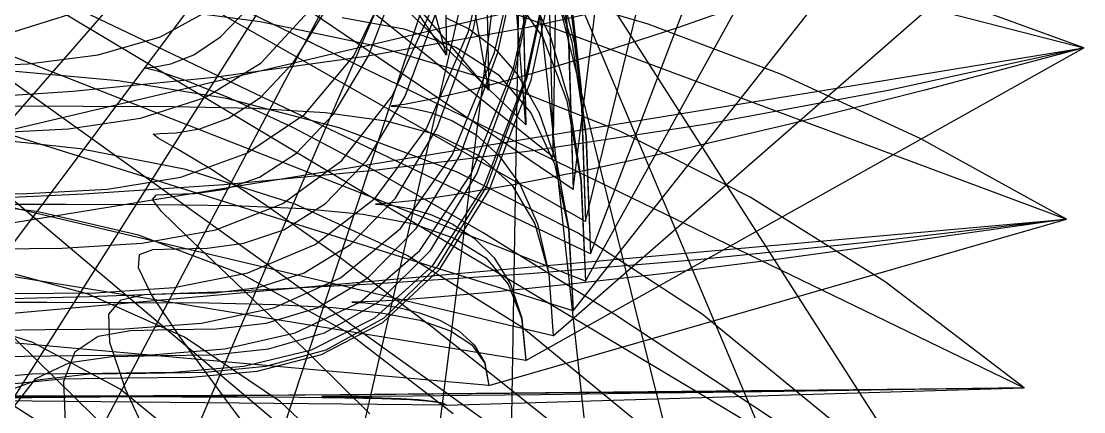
# Model space of a CAD drawing. Header units: metres. Extents: x -499 to 499, y -500 to 498.
# Drawn here: x 70.4 to 499, y -163.6 to -6.3 of the extents above; entities that cross this region are included whole.
import ezdxf

# ---------------------------------------------------------------- set-up
doc = ezdxf.new("R2010")
doc.units = ezdxf.units.M

msp = doc.modelspace()

# ---------------------------------------------------------------- linework, layer by layer
for p, q in [((242, -20, -665.11), (-103, 489, -301.11)), ((242, -20, -665.11), (103, 489, -301.11)), ((259, -34, -665.11), (-171, 469, -315.11)), ((259, -34, -665.11), (171, 469, -315.11)), ((274, -48, -665.11), (-234, 441, -329.11)), ((274, -48, -665.11), (234, 441, -329.11)), ((285, -61, -665.11), (-293, 404, -342.11)), ((285, -61, -665.11), (293, 404, -342.11)), ((293, -74, -665.11), (-347, 359, -355.11)), ((293, -74, -665.11), (347, 359, -355.11)), ((298, -87, -665.11), (-394, 307, -368.11)), ((298, -87, -665.11), (394, 307, -368.11)), ((300, -100, -665.11), (-433, 250, -381.11)), ((300, -100, -665.11), (433, 249, -381.11)), ((293, 198, -665.11), (-137, -480, -83.11)), ((298, 199, -665.11), (-69, -495, -82.11)), ((300, 200, -665.11), (0, -500, -81.11)), ((298, 199, -665.11), (69, -495, -82.11)), ((293, 198, -665.11), (137, -480, -83.11)), ((285, 195, -665.11), (-203, -456, -86.11)), ((285, 195, -665.11), (203, -456, -86.11)), ((274, 192, -665.11), (-264, -424, -89.11)), ((274, 192, -665.11), (264, -424, -89.11)), ((298, -111, -665.11), (-463, 187, -392.11)), ((-259, 187, -665.11), (321, -383, -94.11)), ((259, 187, -665.11), (321, -383, -94.11)), ((298, -111, -665.11), (463, 187, -392.11)), ((-242, 182, -665.11), (371, -334, -99.11)), ((242, 182, -665.11), (371, -334, -99.11)), ((-222, 176, -665.11), (414, -279, -105.11)), ((222, 176, -665.11), (414, -279, -105.11)), ((-200, 169, -665.11), (449, -219, -112.11)), ((200, 169, -665.11), (449, -219, -112.11)), ((-176, 161, -665.11), (475, -154, -120.11)), ((-150, 153, -665.11), (492, -86, -128.11)), ((-122, 143, -665.11), (499, -17, -138.11)), ((293, -123, -665.11), (-485, 120, -404.11)), ((-293, -123, -665.11), (485, 120, -404.11)), ((293, -123, -665.11), (485, 120, -404.11)), ((285, -133, -665.11), (-497, 52, -414.11)), ((-285, -133, -665.11), (497, 52, -414.11)), ((285, -133, -665.11), (497, 52, -414.11)), ((240.7, 48.97, -665.06), (242, -20, -665.11)), ((240.73, 48.97, -665.06), (242, -20, -665.11)), ((250.78, -10.36, -663.16), (263.39, 41.7, -664.53)), ((252.57, -10.36, -663.16), (263.92, 41.7, -664.53)), ((261.32, -18.85, -663.15), (274.14, 36.16, -664.53)), ((262.69, -18.85, -663.15), (274.55, 36.16, -664.53)), ((257.56, 34.16, -665.06), (259, -34, -665.11)), ((257.6, 34.16, -665.06), (259, -34, -665.11)), ((269.06, -24.72, -663.14), (281.99, 32.57, -664.53)), ((269.98, -24.72, -663.14), (282.26, 32.57, -664.53)), ((285.93, 31.65, -664.8), (291.22, -15.33, -665.07)), ((286.63, 31.65, -664.8), (291.31, -15.33, -665.07)), ((273.98, -28.98, -663.14), (286.91, 29.66, -664.52)), ((274.45, -28.98, -663.14), (287.05, 29.66, -664.52)), ((276.04, -29.95, -663.14), (288.9, 29.2, -664.52)), ((272.42, 18.26, -665.07), (274, -48, -665.11)), ((272.48, 18.26, -665.07), (274, -48, -665.11)), ((283.13, 14.98, -664.15), (292.49, -14.6, -664.82)), ((286.11, 14.65, -664.15), (293.38, -14.84, -664.82)), ((204.55, -20.27, -660.58), (220.48, 12.49, -663.2)), ((210.49, -20.27, -660.58), (222.99, 12.49, -663.2)), ((290.67, 9.14, -664.81), (296.16, -33.61, -665.07)), ((291.45, 9.14, -664.81), (296.26, -33.61, -665.07)), ((267.72, 5.82, -662.92), (280.97, -13.11, -664.19)), ((323.27, -7.49, -335.32), (272.02, 7.69, -390.16)), ((344.61, 6.86, -482.13), (274.9, -8.77, -510.96)), ((275.13, 5.82, -662.92), (284.1, -13.11, -664.19)), ((380.01, 6.86, -482.13), (335.54, -8.77, -510.96)), ((499, -17, -138.11), (439.4, 4.68, -213.27)), ((283.31, 2.01, -665.07), (285, -61, -665.11)), ((283.38, 2.01, -665.07), (285, -61, -665.11)), ((166.8, -6.58, -478.17), (123, -0.75, -515.44)), ((126.53, -12.58, -650.18), (148.23, -0.75, -656.47)), ((150.78, -12.58, -650.18), (162.27, -0.75, -656.47)), ((167.2, -23.06, -656.36), (186.29, -2.36, -660.63)), ((180.14, -23.06, -656.36), (192.91, -2.36, -660.63)), ((220.09, -36.44, -660.54), (236.56, -0.24, -663.18)), ((225.22, -36.44, -660.54), (238.73, -0.24, -663.18)), ((212.97, -16.19, -435.19), (166.8, -6.58, -478.17)), ((199.92, -4.78, -653.92), (224.74, -9.28, -658.06)), ((241.51, -4.78, -653.92), (250.93, -9.28, -658.06)), ((377.07, -27.68, -273.63), (323.27, -7.49, -335.32)), ((101.47, -19.76, -641.4), (126.53, -12.58, -650.18)), ((139.97, -19.76, -641.4), (150.78, -12.58, -650.18)), ((274.9, -8.77, -510.96), (209.46, -20.52, -536.6)), ((224.74, -9.28, -658.06), (245.69, -16.69, -661.03)), ((233.89, -49.47, -660.5), (250.78, -10.36, -663.16)), ((238.11, -49.47, -660.5), (252.57, -10.36, -663.16)), ((250.93, -9.28, -658.06), (260.84, -16.69, -661.03)), ((335.54, -8.77, -510.96), (299.46, -20.52, -536.6)), ((274, -143, -665.11), (-499, -17, -424.11)), ((-274, -143, -665.11), (499, -17, -424.11)), ((261.38, -30.52, -386.07), (212.97, -16.19, -435.19)), ((245.69, -16.69, -661.03), (262.78, -27.74, -663.02)), ((260.84, -16.69, -661.03), (270.54, -27.74, -663.02)), ((274, -143, -665.11), (499, -17, -424.11)), ((280.97, -13.11, -664.19), (290.44, -38.29, -664.83)), ((284.1, -13.11, -664.19), (291.36, -38.29, -664.83)), ((291.22, -15.33, -665.07), (293, -74, -665.11)), ((291.31, -15.33, -665.07), (293, -74, -665.11)), ((292.49, -14.6, -664.82), (298.12, -52.57, -665.07)), ((293.38, -14.84, -664.82), (298.24, -52.71, -665.07)), ((499, -17, -424.11), (420.83, -34.07, -458.48)), ((499, -17, -424.11), (434.83, -34.07, -458.48)), ((73.22, -23.45, -629.72), (101.47, -19.76, -641.4)), ((130.69, -23.45, -629.72), (139.97, -19.76, -641.4)), ((209.46, -20.52, -536.6), (148.27, -28.94, -559.22)), ((184.75, -43.75, -656.26), (204.55, -20.27, -660.58)), ((196.34, -43.75, -656.26), (210.49, -20.27, -660.58)), ((244.23, -60.19, -660.48), (261.32, -18.85, -663.15)), ((247.48, -60.19, -660.48), (262.69, -18.85, -663.15)), ((299.46, -20.52, -536.6), (271.08, -28.94, -559.22)), ((41.96, -24.81, -614.72), (73.22, -23.45, -629.72)), ((120.13, -25, -595.98), (123.79, -24.81, -614.72)), ((120.55, -25.19, -573.1), (120.13, -25, -595.98)), ((125.91, -26.55, -545.66), (120.55, -25.19, -573.1)), ((123.79, -24.81, -614.72), (130.69, -23.45, -629.72)), ((144.54, -36.94, -649.99), (167.2, -23.06, -656.36)), ((166.89, -36.94, -649.99), (180.14, -23.06, -656.36)), ((251.93, -67.78, -660.45), (269.06, -24.72, -663.14)), ((254.12, -67.78, -660.45), (269.98, -24.72, -663.14)), ((109.54, -30.24, -513.24), (68.06, -26.55, -545.66)), ((148.27, -28.94, -559.22), (91.27, -34.58, -579.01)), ((137.07, -30.24, -513.24), (125.91, -26.55, -545.66)), ((271.08, -28.94, -559.22), (249.67, -34.58, -579.01)), ((256.95, -73.05, -660.44), (273.98, -28.98, -663.14)), ((258.06, -73.05, -660.44), (274.45, -28.98, -663.14)), ((259.2, -74.4, -660.44), (276.04, -29.95, -663.14)), ((262.78, -27.74, -663.02), (276.03, -43.17, -664.23)), ((270.54, -27.74, -663.02), (279.3, -43.17, -664.23)), ((433.33, -53.62, -204.7), (377.07, -27.68, -273.63)), ((153.14, -37.42, -475.43), (109.54, -30.24, -513.24)), ((154.87, -37.42, -475.43), (137.07, -30.24, -513.24)), ((311.9, -50.52, -330.41), (261.38, -30.52, -386.07)), ((296.16, -33.61, -665.07), (298, -87, -665.11)), ((296.26, -33.61, -665.07), (298, -87, -665.11)), ((420.83, -34.07, -458.48), (347.11, -47.74, -489.42)), ((434.83, -34.07, -458.48), (380.43, -47.74, -489.42)), ((91.27, -34.58, -579.01), (38.44, -38, -596.18)), ((118.53, -45.36, -641.1), (144.54, -36.94, -649.99)), ((198.67, -49.25, -431.81), (153.14, -37.42, -475.43)), ((154.03, -45.36, -641.1), (166.89, -36.94, -649.99)), ((180.17, -49.25, -431.81), (154.87, -37.42, -475.43)), ((199.73, -62.37, -656.19), (220.09, -36.44, -660.54)), ((209.77, -62.37, -656.19), (225.22, -36.44, -660.54)), ((234.53, -38, -596.18), (224.95, -39.76, -610.89)), ((249.67, -34.58, -579.01), (234.53, -38, -596.18)), ((290.44, -38.29, -664.83), (296.11, -70.62, -665.07)), ((291.36, -38.29, -664.83), (296.23, -70.62, -665.07)), ((54.84, -40.41, -623.35), (95.38, -40.5, -633.73)), ((95.38, -40.5, -633.73), (131.88, -40.59, -642.24)), ((131.88, -40.59, -642.24), (164.39, -41.24, -649.04)), ((164.39, -41.24, -649.04), (192.95, -43, -654.35)), ((220.22, -40.41, -623.35), (219.63, -40.5, -633.73)), ((219.63, -40.5, -633.73), (222.46, -40.59, -642.24)), ((224.95, -39.76, -610.89), (220.22, -40.41, -623.35)), ((222.46, -40.59, -642.24), (228.01, -41.24, -649.04)), ((228.01, -41.24, -649.04), (235.57, -43, -654.35)), ((89.42, -49.68, -629.27), (118.53, -45.36, -641.1)), ((142.42, -49.68, -629.27), (154.03, -45.36, -641.1)), ((161.38, -59.49, -649.83), (184.75, -43.75, -656.26)), ((181.41, -59.49, -649.83), (196.34, -43.75, -656.26)), ((192.95, -43, -654.35), (217.58, -46.42, -658.33)), ((217.58, -46.42, -658.33), (238.33, -52.06, -661.19)), ((235.57, -43, -654.35), (244.42, -46.42, -658.33)), ((244.42, -46.42, -658.33), (253.86, -52.06, -661.19)), ((276.03, -43.17, -664.23), (285.47, -63.71, -664.85)), ((279.3, -43.17, -664.23), (286.44, -63.71, -664.85)), ((57.46, -51.27, -614.08), (89.42, -49.68, -629.27)), ((126.38, -51.5, -595.11), (132.91, -51.27, -614.08)), ((132.91, -51.27, -614.08), (142.42, -49.68, -629.27)), ((213.82, -66.9, -381.97), (180.17, -49.25, -431.81)), ((245.95, -66.9, -381.97), (198.67, -49.25, -431.81)), ((213.14, -77.5, -656.11), (233.89, -49.47, -660.5)), ((221.39, -77.5, -656.11), (238.11, -49.47, -660.5)), ((347.11, -47.74, -489.42), (277.77, -58.39, -517.1)), ((364.43, -77.14, -267.8), (311.9, -50.52, -330.41)), ((380.43, -47.74, -489.42), (335.12, -58.39, -517.1)), ((94.18, -57.64, -511.32), (53.18, -53.32, -544.15)), ((123.67, -51.73, -571.94), (126.38, -51.5, -595.11)), ((125.66, -53.32, -544.15), (123.67, -51.73, -571.94)), ((133.21, -57.64, -511.32), (125.66, -53.32, -544.15)), ((238.33, -52.06, -661.19), (255.22, -60.48, -663.1)), ((253.86, -52.06, -661.19), (263.18, -60.48, -663.1)), ((298.12, -52.57, -665.07), (300, -100, -665.11)), ((298.24, -52.71, -665.07), (300, -100, -665.11)), ((492, -86, -128.11), (433.33, -53.62, -204.7)), ((136.83, -66.06, -473.03), (94.18, -57.64, -511.32)), ((147.18, -66.06, -473.03), (133.21, -57.64, -511.32)), ((134.74, -69.03, -640.84), (161.38, -59.49, -649.83)), ((166.55, -69.03, -640.84), (181.41, -59.49, -649.83)), ((277.77, -58.39, -517.1), (212.78, -66.39, -541.72)), ((335.12, -58.39, -517.1), (298.19, -66.39, -541.72)), ((175.87, -79.76, -649.69), (199.73, -62.37, -656.19)), ((193.2, -79.76, -649.69), (209.77, -62.37, -656.19)), ((223.38, -89.81, -656.06), (244.23, -60.19, -660.48)), ((229.72, -89.81, -656.06), (247.48, -60.19, -660.48)), ((255.22, -60.48, -663.1), (268.3, -72.23, -664.26)), ((263.18, -60.48, -663.1), (271.66, -72.23, -664.26)), ((285.47, -63.71, -664.85), (291.12, -90.07, -665.07)), ((286.44, -63.71, -664.85), (291.24, -90.07, -665.07)), ((180.89, -79.94, -428.86), (136.83, -66.06, -473.03)), ((168.42, -79.94, -428.86), (147.18, -66.06, -473.03)), ((212.78, -66.39, -541.72), (152.09, -72.12, -563.44)), ((256.68, -91.54, -325.5), (213.82, -66.9, -381.97)), ((231.16, -98.62, -656.01), (251.93, -67.78, -660.45)), ((235.44, -98.62, -656.01), (254.12, -67.78, -660.45)), ((294.8, -91.54, -325.5), (245.95, -66.9, -381.97)), ((298.19, -66.39, -541.72), (268.94, -72.12, -563.44)), ((152.09, -72.12, -563.44), (95.66, -75.97, -582.44)), ((105.14, -73.94, -628.88), (134.74, -69.03, -640.84)), ((152.62, -73.94, -628.88), (166.55, -69.03, -640.84)), ((268.94, -72.12, -563.44), (246.66, -75.97, -582.44)), ((268.3, -72.23, -664.26), (277.6, -87.86, -664.86)), ((271.66, -72.23, -664.26), (278.6, -87.86, -664.86)), ((296.11, -70.62, -665.07), (298, -111, -665.11)), ((296.23, -70.62, -665.07), (298, -111, -665.11)), ((38.25, -76, -594.36), (72.87, -75.74, -613.53)), ((95.66, -75.97, -582.44), (43.42, -78.3, -598.92)), ((72.87, -75.74, -613.53), (105.14, -73.94, -628.88)), ((123.42, -78.06, -542.85), (125.02, -76.26, -570.94)), ((125.02, -76.26, -570.94), (131, -76, -594.36)), ((131, -76, -594.36), (140.49, -75.74, -613.53)), ((140.49, -75.74, -613.53), (152.62, -73.94, -628.88)), ((246.66, -75.97, -582.44), (230.65, -78.3, -598.92)), ((236.44, -104.62, -656), (256.95, -73.05, -660.44)), ((238.59, -104.62, -656), (258.06, -73.05, -660.44)), ((239.06, -106.25, -655.98), (259.2, -74.4, -660.44)), ((418.84, -111.32, -197.84), (364.43, -77.14, -267.8)), ((76.73, -82.97, -509.67), (36.86, -78.06, -542.85)), ((48.61, -79.94, -625.01), (88.5, -80, -634.98)), ((88.5, -80, -634.98), (124.37, -80.06, -643.15)), ((127.04, -82.97, -509.67), (123.42, -78.06, -542.85)), ((124.37, -80.06, -643.15), (156.27, -80.5, -649.68)), ((148.85, -90.3, -640.63), (175.87, -79.76, -649.69)), ((156.27, -80.5, -649.68), (184.24, -81.7, -654.77)), ((197.81, -100.64, -378.39), (168.42, -79.94, -428.86)), ((176.38, -90.3, -640.63), (193.2, -79.76, -649.69)), ((226.13, -100.64, -378.39), (180.89, -79.94, -428.86)), ((188.98, -96.29, -649.56), (213.14, -77.5, -656.11)), ((203.23, -96.29, -649.56), (221.39, -77.5, -656.11)), ((214.65, -79.94, -625.01), (213.25, -80, -634.98)), ((213.25, -80, -634.98), (215.32, -80.06, -643.15)), ((220.22, -79.5, -613.05), (214.65, -79.94, -625.01)), ((215.32, -80.06, -643.15), (220.14, -80.5, -649.68)), ((220.14, -80.5, -649.68), (227.03, -81.7, -654.77)), ((230.65, -78.3, -598.92), (220.22, -79.5, -613.05)), ((117.76, -92.51, -470.97), (76.73, -82.97, -509.67)), ((136.75, -92.51, -470.97), (127.04, -82.97, -509.67)), ((184.24, -81.7, -654.77), (208.34, -84.03, -658.6)), ((208.34, -84.03, -658.6), (228.59, -87.87, -661.34)), ((227.03, -81.7, -654.77), (235.28, -84.03, -658.6)), ((235.28, -84.03, -658.6), (244.19, -87.87, -661.34)), ((259, -153, -665.11), (-492, -86, -434.11)), ((-259, -153, -665.11), (492, -86, -434.11)), ((199.25, -109.67, -649.47), (223.38, -89.81, -656.06)), ((210.21, -109.67, -649.47), (229.72, -89.81, -656.06)), ((228.59, -87.87, -661.34), (245.06, -93.61, -663.18)), ((244.19, -87.87, -661.34), (253.05, -93.61, -663.18)), ((259, -153, -665.11), (492, -86, -434.11)), ((277.6, -87.86, -664.86), (283.16, -107.93, -665.08)), ((278.6, -87.86, -664.86), (283.28, -107.93, -665.08)), ((492, -86, -434.11), (415.35, -95.08, -467.05)), ((492, -86, -434.11), (428.31, -95.08, -467.05)), ((159.63, -108.25, -426.33), (117.76, -92.51, -470.97)), ((119.06, -95.72, -628.56), (148.85, -90.3, -640.63)), ((153.41, -108.25, -426.33), (136.75, -92.51, -470.97)), ((160.15, -95.72, -628.56), (176.38, -90.3, -640.63)), ((245.06, -93.61, -663.18), (257.79, -101.61, -664.29)), ((253.05, -93.61, -663.18), (261.16, -101.61, -664.29)), ((309.59, -124.33, -261.97), (256.68, -91.54, -325.5)), ((291.12, -90.07, -665.07), (293, -123, -665.11)), ((291.24, -90.07, -665.07), (293, -123, -665.11)), ((345.05, -124.33, -261.97), (294.8, -91.54, -325.5)), ((52.62, -98, -593.73), (86.86, -97.71, -613.08)), ((86.86, -97.71, -613.08), (119.06, -95.72, -628.56)), ((118.17, -100.28, -541.77), (123.53, -98.28, -570.11)), ((123.53, -98.28, -570.11), (132.88, -98, -593.73)), ((132.88, -98, -593.73), (145.37, -97.71, -613.08)), ((145.37, -97.71, -613.08), (160.15, -95.72, -628.56)), ((161.83, -107.68, -640.41), (188.98, -96.29, -649.56)), ((184.47, -107.68, -640.41), (203.23, -96.29, -649.56)), ((415.35, -95.08, -467.05), (343.15, -102.35, -496.71)), ((428.31, -95.08, -467.05), (374.18, -102.35, -496.71)), ((117.65, -105.69, -508.3), (118.17, -100.28, -541.77)), ((236.2, -129.53, -321.2), (197.81, -100.64, -378.39)), ((207.3, -119.3, -649.39), (231.16, -98.62, -656.01)), ((214.7, -119.3, -649.39), (235.44, -98.62, -656.01)), ((272.3, -129.53, -321.2), (226.13, -100.64, -378.39)), ((257.79, -101.61, -664.29), (266.83, -112.26, -664.87)), ((261.16, -101.61, -664.29), (267.83, -112.26, -664.87)), ((343.15, -102.35, -496.71), (275.36, -108.01, -523.24)), ((374.18, -102.35, -496.71), (328.94, -108.01, -523.24)), ((97.38, -116.24, -469.25), (58.66, -105.69, -508.3)), ((122.83, -116.24, -469.25), (117.65, -105.69, -508.3)), ((213.06, -125.79, -649.37), (236.44, -104.62, -656)), ((216.3, -127.6, -649.34), (239.06, -106.25, -655.98)), ((216.78, -125.79, -649.37), (238.59, -104.62, -656)), ((132.14, -113.54, -628.24), (161.83, -107.68, -640.41)), ((177.87, -131.73, -375.32), (153.41, -108.25, -426.33)), ((202.03, -131.73, -375.32), (159.63, -108.25, -426.33)), ((165.94, -113.54, -628.24), (184.47, -107.68, -640.41)), ((172.35, -121.71, -640.28), (199.25, -109.67, -649.47)), ((189.76, -121.71, -640.28), (210.21, -109.67, -649.47)), ((275.36, -108.01, -523.24), (211.91, -112.26, -546.84)), ((283.16, -107.93, -665.08), (285, -133, -665.11)), ((283.28, -107.93, -665.08), (285, -133, -665.11)), ((328.94, -108.01, -523.24), (291.9, -112.26, -546.84)), ((475, -154, -120.11), (418.84, -111.32, -197.84)), ((66.88, -116, -593.11), (100.35, -115.69, -612.62)), ((152.75, -115.31, -567.65), (97.82, -117.36, -585.87)), ((100.35, -115.69, -612.62), (132.14, -113.54, -628.24)), ((132.88, -116, -593.11), (148.46, -115.69, -612.62)), ((148.46, -115.69, -612.62), (165.94, -113.54, -628.24)), ((211.91, -112.26, -546.84), (152.75, -115.31, -567.65)), ((262.38, -115.31, -567.65), (239.69, -117.36, -585.87)), ((291.9, -112.26, -546.84), (262.38, -115.31, -567.65)), ((266.83, -112.26, -664.87), (272.22, -125.93, -665.08)), ((267.83, -112.26, -664.87), (272.34, -125.93, -665.08)), ((42.17, -119.47, -626.67), (80.75, -119.5, -636.23)), ((97.82, -117.36, -585.87), (47.06, -118.6, -601.67)), ((80.75, -119.5, -636.23), (115.39, -119.53, -644.06)), ((136.3, -133.62, -424.22), (97.38, -116.24, -469.25)), ((105.78, -124.32, -506.92), (110.7, -118.46, -540.69)), ((110.7, -118.46, -540.69), (120.01, -116.31, -569.28)), ((115.39, -119.53, -644.06), (146.14, -119.77, -650.32)), ((120.01, -116.31, -569.28), (132.88, -116, -593.11)), ((134.55, -133.62, -424.22), (122.83, -116.24, -469.25)), ((146.14, -119.77, -650.32), (173.05, -120.4, -655.2)), ((180.92, -131.85, -640.15), (207.3, -119.3, -649.39)), ((192.67, -131.85, -640.15), (214.7, -119.3, -649.39)), ((205.88, -119.47, -626.67), (203.75, -119.5, -636.23)), ((203.75, -119.5, -636.23), (205.05, -119.53, -644.06)), ((205.05, -119.53, -644.06), (209.11, -119.77, -650.32)), ((212.13, -119.23, -615.21), (205.88, -119.47, -626.67)), ((209.11, -119.77, -650.32), (215.24, -120.4, -655.2)), ((223.17, -118.6, -601.67), (212.13, -119.23, -615.21)), ((239.69, -117.36, -585.87), (223.17, -118.6, -601.67)), ((143.18, -127.9, -628.05), (172.35, -121.71, -640.28)), ((169.16, -127.9, -628.05), (189.76, -121.71, -640.28)), ((173.05, -120.4, -655.2), (196.2, -121.64, -658.87)), ((196.2, -121.64, -658.87), (215.63, -123.69, -661.5)), ((215.24, -120.4, -655.2), (222.77, -121.64, -658.87)), ((215.63, -123.69, -661.5), (231.39, -126.74, -663.26)), ((222.77, -121.64, -658.87), (231, -123.69, -661.5)), ((231, -123.69, -661.5), (239.26, -126.74, -663.26)), ((75.03, -135.71, -467.54), (39.22, -124.32, -506.92)), ((106.08, -135.71, -467.54), (105.78, -124.32, -506.92)), ((112.23, -130.17, -612.35), (143.18, -127.9, -628.05)), ((149.22, -130.17, -612.35), (169.16, -127.9, -628.05)), ((187.43, -138.63, -640.11), (213.06, -125.79, -649.37)), ((191.59, -140.55, -640.07), (216.3, -127.6, -649.34)), ((193.35, -138.63, -640.11), (216.78, -125.79, -649.37)), ((231.39, -126.74, -663.26), (243.56, -130.99, -664.33)), ((239.26, -126.74, -663.26), (246.88, -130.99, -664.33)), ((272.22, -125.93, -665.08), (274, -143, -665.11)), ((272.34, -125.93, -665.08), (274, -143, -665.11)), ((373.42, -166.43, -190.98), (309.59, -124.33, -261.97)), ((396.51, -166.43, -190.98), (345.05, -124.33, -261.97)), ((46.99, -130.83, -568.78), (80, -130.5, -592.73)), ((80, -130.5, -592.73), (112.23, -130.17, -612.35)), ((101.4, -133.1, -540.04), (114.54, -130.83, -568.78)), ((114.54, -130.83, -568.78), (130.75, -130.5, -592.73)), ((130.75, -130.5, -592.73), (149.22, -130.17, -612.35)), ((152.58, -138.29, -627.86), (180.92, -131.85, -640.15)), ((170.12, -138.29, -627.86), (192.67, -131.85, -640.15)), ((211, -164.49, -317.51), (177.87, -131.73, -375.32)), ((244.68, -164.49, -317.51), (202.03, -131.73, -375.32)), ((284.45, -167.98, -256.87), (236.2, -129.53, -321.2)), ((243.56, -130.99, -664.33), (252.17, -136.65, -664.88)), ((246.88, -130.99, -664.33), (253.16, -136.65, -664.88)), ((319.16, -167.98, -256.87), (272.3, -129.53, -321.2)), ((110.33, -154.5, -422.11), (75.03, -135.71, -467.54)), ((92.13, -139.29, -506.1), (101.4, -133.1, -540.04)), ((112.42, -154.5, -422.11), (106.08, -135.71, -467.54)), ((153.66, -159.56, -372.76), (134.55, -133.62, -424.22)), ((175.05, -159.56, -372.76), (136.3, -133.62, -424.22)), ((252.17, -136.65, -664.88), (257.3, -143.92, -665.08)), ((253.16, -136.65, -664.88), (257.43, -143.92, -665.08)), ((61.38, -141.34, -568.28), (92.25, -141, -592.36)), ((87.53, -151.33, -466.51), (92.13, -139.29, -506.1)), ((89.96, -143.71, -539.4), (106.96, -141.34, -568.28)), ((92.25, -141, -592.36), (122.84, -140.66, -612.07)), ((106.96, -141.34, -568.28), (126.5, -141, -592.36)), ((122.84, -140.66, -612.07), (152.58, -138.29, -627.86)), ((126.5, -141, -592.36), (147.81, -140.66, -612.07)), ((147.81, -140.66, -612.07), (170.12, -138.29, -627.86)), ((160.18, -145.22, -627.8), (187.43, -138.63, -640.11)), ((165.6, -147.2, -627.73), (191.59, -140.55, -640.07)), ((169.01, -145.22, -627.8), (193.35, -138.63, -640.11)), ((76.26, -150.15, -505.28), (89.96, -143.71, -539.4)), ((131.91, -147.65, -611.98), (160.18, -145.22, -627.8)), ((144.48, -147.65, -611.98), (169.01, -145.22, -627.8)), ((257.3, -143.92, -665.08), (259, -153, -665.11)), ((257.43, -143.92, -665.08), (259, -153, -665.11)), ((47.22, -150.78, -539.18), (74.82, -148.35, -568.11)), ((74.82, -148.35, -568.11), (103.25, -148, -592.23)), ((77.03, -150.78, -539.18), (97.78, -148.35, -568.11)), ((86.74, -150.35, -567.94), (112.5, -150, -592.11)), ((97.78, -148.35, -568.11), (120.5, -148, -592.23)), ((103.25, -148, -592.23), (131.91, -147.65, -611.98)), ((112.5, -150, -592.11), (139.01, -149.65, -611.89)), ((120.5, -148, -592.23), (144.48, -147.65, -611.98)), ((139.01, -149.65, -611.89), (165.6, -147.2, -627.73)), ((242, -161, -665.11), (-475, -154, -442.11)), ((-242, -161, -665.11), (475, -154, -442.11)), ((82.88, -171.19, -420.84), (51.73, -151.33, -466.51)), ((58.99, -157.37, -505), (77.03, -150.78, -539.18)), ((62.4, -152.8, -538.96), (86.74, -150.35, -567.94)), ((66.62, -162.7, -465.48), (76.26, -150.15, -505.28)), ((88.41, -171.19, -420.84), (87.53, -151.33, -466.51)), ((242, -161, -665.11), (475, -154, -442.11)), ((475, -154, -442.11), (401.44, -154.95, -473.91)), ((475, -154, -442.11), (413.07, -154.95, -473.91)), ((36.13, -157.5, -628.01), (72.88, -157.5, -637.23)), ((97.42, -157.28, -588.62), (48.95, -157.41, -603.87)), ((72.88, -157.5, -637.23), (105.83, -157.5, -644.79)), ((149.92, -157.06, -571.03), (97.42, -157.28, -588.62)), ((105.83, -157.5, -644.79), (135.06, -157.53, -650.84)), ((144.69, -182.53, -370.2), (110.33, -154.5, -422.11)), ((125.65, -182.53, -370.2), (112.42, -154.5, -422.11)), ((135.06, -157.53, -650.84), (160.62, -157.59, -655.55)), ((206.51, -156.74, -550.93), (149.92, -157.06, -571.03)), ((160.62, -157.59, -655.55), (182.57, -157.72, -659.09)), ((182.57, -157.72, -659.09), (200.98, -157.94, -661.62)), ((194.19, -157.5, -628.01), (191.62, -157.5, -637.23)), ((191.62, -157.5, -637.23), (192.4, -157.5, -644.79)), ((192.4, -157.5, -644.79), (195.86, -157.53, -650.84)), ((200.74, -157.47, -616.94), (194.19, -157.5, -628.01)), ((195.86, -157.53, -650.84), (201.35, -157.59, -655.55)), ((211.94, -157.41, -603.87), (200.74, -157.47, -616.94)), ((200.98, -157.94, -661.62), (215.91, -158.26, -663.32)), ((201.35, -157.59, -655.55), (208.22, -157.72, -659.09)), ((267.25, -156.3, -528.16), (206.51, -156.74, -550.93)), ((208.22, -157.72, -659.09), (215.83, -157.94, -661.62)), ((228.43, -157.28, -588.62), (211.94, -157.41, -603.87)), ((215.83, -157.94, -661.62), (223.51, -158.26, -663.32)), ((215.91, -158.26, -663.32), (227.42, -158.7, -664.35)), ((223.51, -158.26, -663.32), (230.62, -158.7, -664.35)), ((250.86, -157.06, -571.03), (228.43, -157.28, -588.62)), ((279.89, -156.74, -550.93), (250.86, -157.06, -571.03)), ((332.21, -155.71, -502.54), (267.25, -156.3, -528.16)), ((316.16, -156.3, -528.16), (279.89, -156.74, -550.93)), ((360.34, -155.71, -502.54), (316.16, -156.3, -528.16)), ((401.44, -154.95, -473.91), (332.21, -155.71, -502.54)), ((413.07, -154.95, -473.91), (360.34, -155.71, -502.54)), ((181.01, -195.75, -314.44), (153.66, -159.56, -372.76)), ((213.26, -195.75, -314.44), (175.05, -159.56, -372.76)), ((227.42, -158.7, -664.35), (235.56, -159.29, -664.88)), ((230.62, -158.7, -664.35), (236.51, -159.29, -664.88)), ((235.56, -159.29, -664.88), (240.4, -160.05, -665.08)), ((236.51, -159.29, -664.88), (240.52, -160.05, -665.08)), ((240.4, -160.05, -665.08), (242, -161, -665.11)), ((240.52, -160.05, -665.08), (242, -161, -665.11))]:
    msp.add_line(p, q)

doc.saveas('drawing.dxf')
